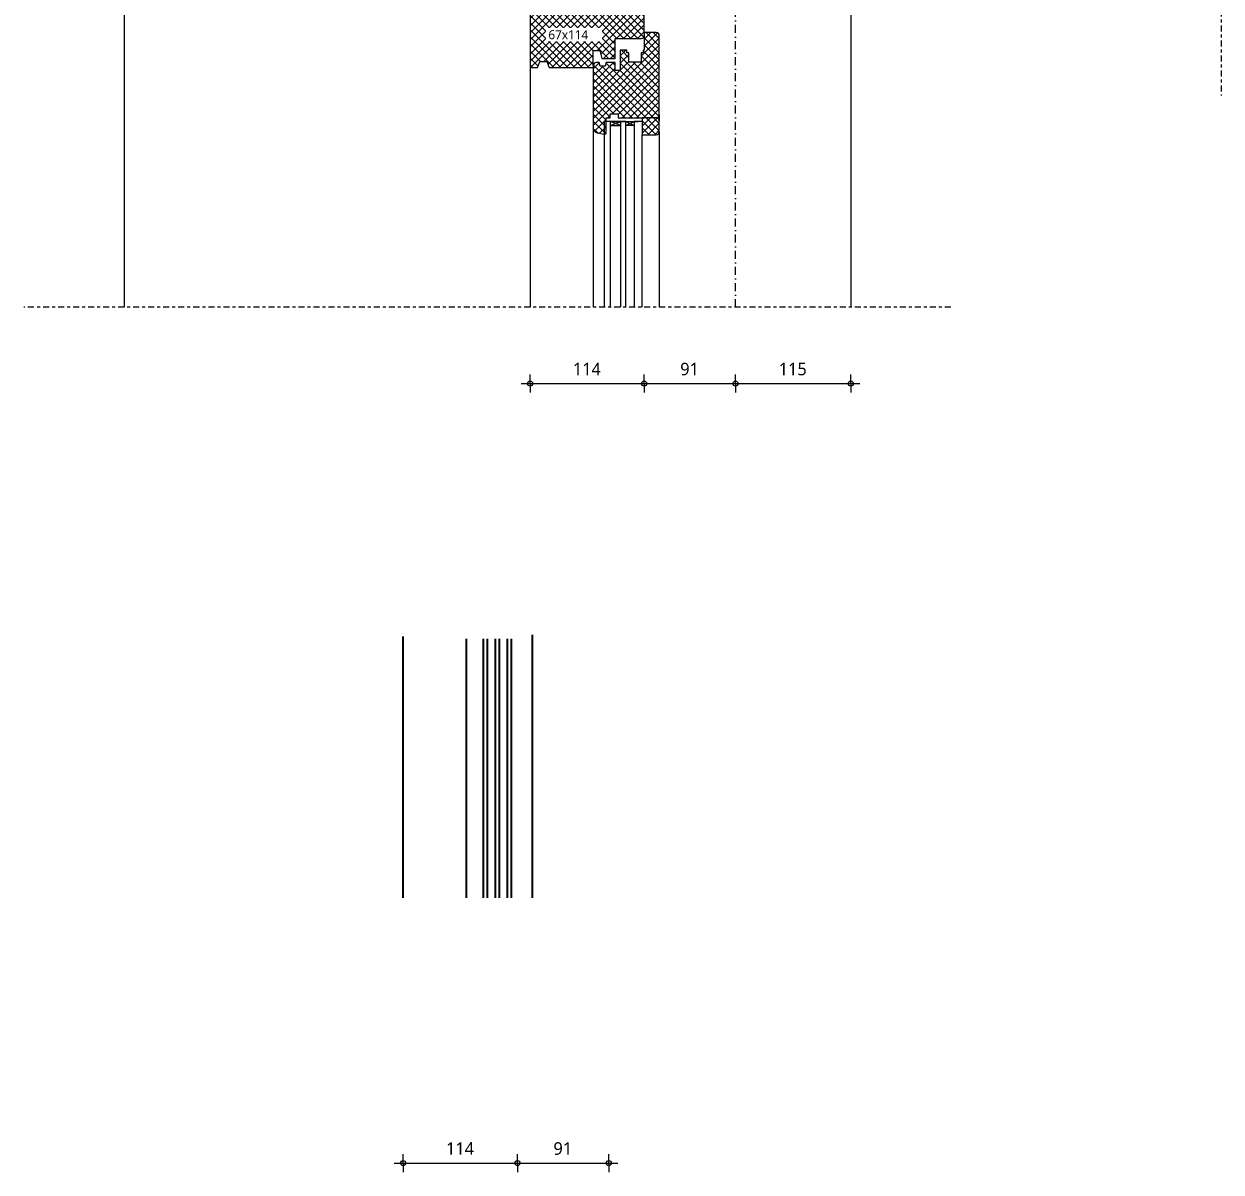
# Model space of a CAD drawing. Header units: millimetres. Extents: x -435 to 27166, y -19117 to 26500.
# Drawn here: x 7413 to 8608, y 11978 to 13124 of the extents above; entities that cross this region are included whole.
import ezdxf

# ---------------------------------------------------------------- set-up
doc = ezdxf.new("R2010")
doc.units = ezdxf.units.MM
doc.linetypes.add('MV_center', pattern=[15, 6, -3, 3, -3])
doc.linetypes.add('MV_stramien', pattern=[16, 8, -4, 0, -4])
for name, color, linetype, lineweight in [('A-ANNO-DIMS', 211, 'Continuous', 13), ('A-ANNO-DIMS-5', 211, 'Continuous', 13), ('A-DETL', 90, 'Continuous', 13), ('A-DETL-GENF', 92, 'Continuous', 18), ('G-ANNO-TEXT', 231, 'Continuous', 13)]:
    doc.layers.add(name, color=color, linetype=linetype, lineweight=lineweight)
doc.styles.add('Segoe UI_2', font='segoeui.ttf', dxfattribs={"height": 9})
doc.styles.add('Segoe UI_3', font='segoeui.ttf', dxfattribs={"height": 12.5})
doc.dimstyles.new('2_5_mm_4', dxfattribs={"dimscale": 304.8, "dimtxt": 13.092049, "dimasz": 0.016404, "dimexe": 0.029528, "dimexo": 0.0625, "dimgap": 0.014764, "dimtad": 1, "dimdec": 0, "dimzin": 0, "dimdsep": 46, "dimtxsty": 'Segoe UI_3', "dimblk1": 'DOTBLANK', "dimblk2": 'DOTBLANK', "dimsah": 1, "dimcen": 0.09, "dimdle": 0.029528, "dimazin": 0, "dimtfac": 1, "dimtdec": 4, "dimtix": 1, "dimtmove": 0, "dimatfit": 3, "dimfxl": 0.029528, "dimfxlon": 1, "dimtvp": 1, "dimtfill": 1, "dimtolj": 1, "dimtzin": 0, "dimarcsym": 2})
pattern_1 = [(45, (0, 0), (-3.5355339, 3.5355339), []), (135, (0, 0), (-3.5355339, -3.5355339), [])]

# ---------------------------------------------------------------- blocks, each defined once
blk = doc.blocks.new('31 driedubbel_glas - HR___-V90-Details Appartement')
at = {"layer": 'A-DETL-GENF', "lineweight": 13}
for p, q in [((265, 0), (79.8, 0)), ((265, -21.5), (265, 0)), ((265, -6), (79.8, -6)), ((261, -6), (261, -16.5)), ((261, -16.5), (265, -6)), ((261, -6), (265, -16.5)), ((79.8, -16.5), (265, -16.5)), ((79.8, -21.5), (265, -21.5)), ((265, -21.5), (261, -30)), ((261, -21.5), (265, -30)), ((261, -30), (261, -21.5)), ((265, -21.5), (265, -30)), ((265, -30), (79.8, -30)), ((265, -30), (261, -30)), ((265, -37.9), (265, -30)), ((79.8, -38), (251.9, -38))]:
    blk.add_line(p, q, dxfattribs=at)
blk = doc.blocks.new('NLRS_00_DI_maskeer - Type 1-4234977-Details Appartement')
at = {"layer": 'A-DETL-GENF', "linetype": 'MV_center'}
blk.add_line((-100, 0), (435, 0), dxfattribs=at)
blk = doc.blocks.new('NLRS_00_DI_maskeer - Type 1-4234979-Details Appartement')
at = {"layer": 'A-DETL-GENF', "linetype": 'MV_center'}
blk.add_line((-100, 0), (825, 0), dxfattribs=at)
blk = doc.blocks.new('DIMBLOCK374-Details Appartement')
at = {"layer": 'A-ANNO-DIMS-5'}
for p, q in [((7918.1, 12765.2), (7918.1, 12774.2)), ((8032.1, 12765.2), (8032.1, 12774.2)), ((7909.1, 12765.2), (8032.1, 12765.2)), ((7918.1, 12765.2), (7918.1, 12756.2)), ((8032.1, 12765.2), (8032.1, 12756.2))]:
    blk.add_line(p, q, dxfattribs=at)
for centre in [(7918.1, 12765.2), (8032.1, 12765.2)]:
    blk.add_circle(centre, 2.5, dxfattribs=at)
at = {"layer": 'A-ANNO-DIMS-5', "color": 0, "insert": (7960.8, 12786), "char_height": 12.5, "width": 34.277, "attachment_point": 1, "line_spacing_factor": 1.142579, "style": 'Segoe UI_3', "bg_fill": 3, "box_fill_scale": 1.25, "bg_fill_color": 9, "bg_fill_true_color": 13158600, "bg_fill_transparency": 0}
blk.add_mtext('114', dxfattribs=at)
blk = doc.blocks.new('_DotBlank')
at = {"color": 0, "linetype": 'ByBlock', "lineweight": -2}
blk.add_line((-0.5, 0), (-1, 0), dxfattribs=at)
blk.add_circle((0, 0), 0.5, dxfattribs=at)
blk = doc.blocks.new('DIMBLOCK375-Details Appartement')
at = {"layer": 'A-ANNO-DIMS-5'}
for p, q in [((8032.1, 12765.2), (8032.1, 12774.2)), ((8123.1, 12765.2), (8123.1, 12774.2)), ((8032.1, 12765.2), (8123.1, 12765.2)), ((8032.1, 12765.2), (8032.1, 12756.2)), ((8123.1, 12765.2), (8123.1, 12756.2))]:
    blk.add_line(p, q, dxfattribs=at)
for centre in [(8032.1, 12765.2), (8123.1, 12765.2)]:
    blk.add_circle(centre, 2.5, dxfattribs=at)
at = {"layer": 'A-ANNO-DIMS-5', "color": 0, "insert": (8068, 12786), "char_height": 12.5, "width": 22.852, "attachment_point": 1, "line_spacing_factor": 1.142579, "style": 'Segoe UI_3', "bg_fill": 3, "box_fill_scale": 1.25, "bg_fill_color": 9, "bg_fill_true_color": 13158600, "bg_fill_transparency": 0}
blk.add_mtext('91', dxfattribs=at)
blk = doc.blocks.new('DIMBLOCK376-Details Appartement')
at = {"layer": 'A-ANNO-DIMS-5'}
for p, q in [((8123.1, 12765.2), (8123.1, 12774.2)), ((8238.1, 12765.2), (8238.1, 12774.2)), ((8123.1, 12765.2), (8247.1, 12765.2)), ((8123.1, 12765.2), (8123.1, 12756.2)), ((8238.1, 12765.2), (8238.1, 12756.2))]:
    blk.add_line(p, q, dxfattribs=at)
for centre in [(8123.1, 12765.2), (8238.1, 12765.2)]:
    blk.add_circle(centre, 2.5, dxfattribs=at)
at = {"layer": 'A-ANNO-DIMS-5', "color": 0, "insert": (8166.3, 12786), "char_height": 12.5, "width": 34.277, "attachment_point": 1, "line_spacing_factor": 1.142579, "style": 'Segoe UI_3', "bg_fill": 3, "box_fill_scale": 1.25, "bg_fill_color": 9, "bg_fill_true_color": 13158600, "bg_fill_transparency": 0}
blk.add_mtext('115', dxfattribs=at)
blk = doc.blocks.new('DIMBLOCK414-Details Appartement')
at = {"layer": 'A-ANNO-DIMS-5'}
for p, q in [((7791.6, 11987.2), (7791.6, 11996.2)), ((7905.6, 11987.2), (7905.6, 11996.2)), ((7782.6, 11987.2), (7905.6, 11987.2)), ((7791.6, 11987.2), (7791.6, 11978.2)), ((7905.6, 11987.2), (7905.6, 11978.2))]:
    blk.add_line(p, q, dxfattribs=at)
for centre in [(7791.6, 11987.2), (7905.6, 11987.2)]:
    blk.add_circle(centre, 2.5, dxfattribs=at)
at = {"layer": 'A-ANNO-DIMS-5', "color": 0, "insert": (7834.3, 12008), "char_height": 12.5, "width": 34.277, "attachment_point": 1, "line_spacing_factor": 1.142579, "style": 'Segoe UI_3', "bg_fill": 3, "box_fill_scale": 1.25, "bg_fill_color": 9, "bg_fill_true_color": 13158600, "bg_fill_transparency": 0}
blk.add_mtext('114', dxfattribs=at)
blk = doc.blocks.new('DIMBLOCK415-Details Appartement')
at = {"layer": 'A-ANNO-DIMS-5'}
for p, q in [((7905.6, 11987.2), (7905.6, 11996.2)), ((7996.6, 11987.2), (7996.6, 11996.2)), ((7905.6, 11987.2), (8005.6, 11987.2)), ((7905.6, 11987.2), (7905.6, 11978.2)), ((7996.6, 11987.2), (7996.6, 11978.2))]:
    blk.add_line(p, q, dxfattribs=at)
for centre in [(7905.6, 11987.2), (7996.6, 11987.2)]:
    blk.add_circle(centre, 2.5, dxfattribs=at)
at = {"layer": 'A-ANNO-DIMS-5', "color": 0, "insert": (7941.5, 12008), "char_height": 12.5, "width": 22.852, "attachment_point": 1, "line_spacing_factor": 1.142579, "style": 'Segoe UI_3', "bg_fill": 3, "box_fill_scale": 1.25, "bg_fill_color": 9, "bg_fill_true_color": 13158600, "bg_fill_transparency": 0}
blk.add_mtext('91', dxfattribs=at)

msp = doc.modelspace()

# ---------------------------------------------------------------- hatches: boundary and pattern name
at = {"layer": 'A-DETL-GENF', "lineweight": 13}
h = msp.add_hatch(dxfattribs=at)
h.set_pattern_fill('FP_20', color=250, style=0, pattern_type=2)
h.set_pattern_definition(pattern_1)
h.paths.add_polyline_path([(7937.8, 13080.6), (7981.1, 13080.6), (7981.1, 13097.6), (7987.8, 13097.6), (7989.8, 13089.6), (8003.1, 13089.6), (8003.1, 13109.6), (8029.1, 13109.6), (8029.8, 13109.7), (8030.6, 13110), (8031.2, 13110.5), (8031.7, 13111.1), (8032, 13111.8), (8032.1, 13112.6), (8032.1, 13144.6), (8032, 13145.4), (8031.7, 13146.1), (8031.2, 13146.7), (8030.6, 13147.2), (8029.8, 13147.5), (8028.9, 13147.6), (8011.1, 13147.6), (8011.1, 13137.6), (8009.3, 13137.6), (8009.2, 13137), (8008.9, 13136.4), (8008.5, 13135.9), (8008, 13135.5), (8007.4, 13135.2), (8006.8, 13135.1), (8006.1, 13135.2), (8005.5, 13135.5), (8005, 13135.9), (8004.6, 13136.4), (8004.3, 13137), (8004.3, 13137.6), (7999.3, 13137.6), (7999.2, 13137), (7998.9, 13136.4), (7998.5, 13135.9), (7998, 13135.5), (7997.4, 13135.2), (7996.8, 13135.1), (7996.1, 13135.2), (7995.5, 13135.5), (7995, 13135.9), (7994.6, 13136.4), (7994.3, 13137), (7994.3, 13137.6), (7989.3, 13137.6), (7989.2, 13137), (7988.9, 13136.4), (7988.5, 13135.9), (7988, 13135.5), (7987.4, 13135.2), (7986.8, 13135.1), (7986.1, 13135.2), (7985.5, 13135.5), (7985, 13135.9), (7984.6, 13136.4), (7984.3, 13137), (7984.3, 13137.6), (7983.1, 13137.6), (7983.1, 13147.6), (7978.1, 13147.6), (7921.1, 13142.9), (7920.3, 13142.7), (7919.6, 13142.4), (7919, 13141.9), (7918.5, 13141.3), (7918.2, 13140.6), (7918.1, 13139.9), (7918.1, 13083.6), (7918.2, 13082.8), (7918.5, 13082.1), (7918.9, 13081.5), (7919.6, 13081), (7920.3, 13080.7), (7921.1, 13080.6), (7925.1, 13080.6), (7925.3, 13080.7), (7925.5, 13080.9), (7925.7, 13081.1), (7925.8, 13081.3), (7927.8, 13086.6), (7934.9, 13086.6), (7936.9, 13081.1), (7937.1, 13080.9), (7937.3, 13080.7), (7937.5, 13080.6)])
h = msp.add_hatch(dxfattribs=at)
h.set_pattern_fill('FP_20', color=250, style=0, pattern_type=2)
h.set_pattern_definition(pattern_1)
h.paths.add_polyline_path([(7992.6, 13014), (7993, 13014.1), (7993.4, 13014.2), (7993.6, 13014.4), (7993.9, 13014.8), (7994, 13015.1), (7994.1, 13015.5), (7994.1, 13030.6), (7998.1, 13030.6), (7998.1, 13034.6), (8006.1, 13034.6), (8006.1, 13030.6), (8044.1, 13030.6), (8044.8, 13030.7), (8045.6, 13031), (8046.2, 13031.5), (8046.7, 13032.1), (8047, 13032.8), (8047.1, 13033.6), (8047.1, 13112.6), (8047, 13113.4), (8046.7, 13114.1), (8046.2, 13114.7), (8045.6, 13115.2), (8044.8, 13115.5), (8044.1, 13115.6), (8032.1, 13115.6), (8032.1, 13097.9), (8031.1, 13097.9), (8031.1, 13095.4), (8029.1, 13095.4), (8029.1, 13086.1), (8016.8, 13086.1), (8016.8, 13095.4), (8014.8, 13095.4), (8014.8, 13097.9), (8008.1, 13097.9), (8008.1, 13077.6), (8003.1, 13077.6), (8003.1, 13085.6), (7994.1, 13085.6), (7993.1, 13082.1), (7988.1, 13082.1), (7987.2, 13085.6), (7984.1, 13085.6), (7983.3, 13085.5), (7982.6, 13085.2), (7981.9, 13084.7), (7981.5, 13084.1), (7981.2, 13083.4), (7981.1, 13082.6), (7981.1, 13020.5), (7981.2, 13019.4), (7981.6, 13018.3), (7982.2, 13017.4), (7983, 13016.6), (7983.9, 13016), (7985, 13015.6), (7992.2, 13014)])
h = msp.add_hatch(dxfattribs=at)
h.set_pattern_fill('FP_20', color=250, style=0, pattern_type=2)
h.set_pattern_definition(pattern_1)
h.paths.add_polyline_path([(8044.1, 13013.6), (8044.8, 13013.7), (8045.6, 13014), (8046.2, 13014.5), (8046.7, 13015.1), (8047, 13015.8), (8047.1, 13016.6), (8047.1, 13027.6), (8047, 13028.4), (8046.7, 13029.1), (8046.2, 13029.7), (8045.6, 13030.2), (8044.8, 13030.5), (8044.1, 13030.6), (8030.1, 13030.6), (8030.1, 13013.6)])

# ---------------------------------------------------------------- linework, layer by layer
at = {"layer": 'A-DETL', "linetype": 'MV_stramien', "lineweight": 18}
msp.add_line((8123.1, 12841.5), (8123.1, 13401.6), dxfattribs=at)
at = {"layer": 'A-DETL'}
for p, q in [((7513.1, 13157.6), (7513.1, 12841.5)), ((8238.1, 13148.6), (8238.1, 12841.5)), ((7918.1, 13083.6), (7918.1, 12841.5)), ((8047.1, 13033.6), (8047.1, 13027.6)), ((7998.1, 13026.7), (8026.1, 13026.7)), ((7981.1, 13020.5), (7981.1, 12841.5)), ((8047.1, 13016.6), (8047.1, 12841.5))]:
    msp.add_line(p, q, dxfattribs=at)
at = {"layer": 'A-DETL', "lineweight": 18}
for p, q in [((7918.1, 13139.9), (7918.1, 13083.6)), ((8032.1, 13115.6), (8032.1, 13136.7)), ((8003.1, 13089.6), (8003.1, 13109.6)), ((8003.1, 13109.6), (8029.1, 13109.6)), ((8032.1, 13115.6), (8032.1, 13097.9)), ((8044.1, 13115.6), (8032.1, 13115.6)), ((8047.1, 13033.6), (8047.1, 13112.6)), ((7981.1, 13082.6), (7981.1, 13097.6)), ((7981.1, 13097.6), (7987.8, 13097.6)), ((7987.8, 13097.6), (7989.8, 13089.6)), ((8014.8, 13097.9), (8008.1, 13097.9)), ((8008.1, 13097.9), (8008.1, 13077.6)), ((8014.8, 13095.4), (8014.8, 13097.9)), ((8016.8, 13095.4), (8014.8, 13095.4)), ((8016.8, 13086.1), (8016.8, 13095.4)), ((8031.1, 13095.4), (8029.1, 13095.4)), ((8029.1, 13095.4), (8029.1, 13086.1)), ((8032.1, 13097.9), (8031.1, 13097.9)), ((8031.1, 13097.9), (8031.1, 13095.4)), ((7925.8, 13081.3), (7927.8, 13086.6)), ((7927.8, 13086.6), (7934.9, 13086.6)), ((7934.9, 13086.6), (7936.8, 13081.3)), ((7981.1, 13082.6), (7981.1, 13020.5)), ((7987.2, 13085.6), (7984.1, 13085.6)), ((7988.1, 13082.1), (7987.2, 13085.6)), ((7993.1, 13082.1), (7988.1, 13082.1)), ((7989.8, 13089.6), (8003.1, 13089.6)), ((7994.1, 13085.6), (7993.1, 13082.1)), ((8003.1, 13085.6), (7994.1, 13085.6)), ((8003.1, 13077.6), (8003.1, 13085.6)), ((8029.1, 13086.1), (8016.8, 13086.1)), ((7921.1, 13080.6), (7924.9, 13080.6)), ((7937.8, 13080.6), (7981.1, 13080.6)), ((8008.1, 13077.6), (8003.1, 13077.6)), ((7998.1, 13030.6), (7998.1, 13034.6)), ((7998.1, 13034.6), (8006.1, 13034.6)), ((8006.1, 13034.6), (8006.1, 13030.6)), ((7994.1, 13015.5), (7994.1, 13030.6)), ((7994.1, 13030.6), (7998.1, 13030.6)), ((8006.1, 13030.6), (8030.1, 13030.6)), ((8030.1, 13030.6), (8030.1, 13013.6)), ((8044.1, 13030.6), (8030.1, 13030.6)), ((8047.1, 13016.6), (8047.1, 13027.6)), ((7985, 13015.6), (7992.2, 13014)), ((8030.1, 13013.6), (8044.1, 13013.6))]:
    msp.add_line(p, q, dxfattribs=at)
at = {"layer": 'A-DETL', "lineweight": 25}
for p, q in [((7791.6, 12252), (7791.6, 12512.7)), ((7854.6, 12252), (7854.6, 12510.4)), ((7871.6, 12252), (7871.6, 12510.4)), ((7875.6, 12252), (7875.6, 12510.4)), ((7883.6, 12252), (7883.6, 12510.4)), ((7887.6, 12252), (7887.6, 12510.4)), ((7895.6, 12252), (7895.6, 12510.4)), ((7899.6, 12252), (7899.6, 12510.4)), ((7920.6, 12252), (7920.6, 12514.3))]:
    msp.add_line(p, q, dxfattribs=at)
at = {"layer": 'A-DETL', "lineweight": 18}
for centre, radius, start, end in [((8029.1, 13112.6), 3, 270, 0), ((8044.1, 13112.6), 3, 0, 90), ((7921.1, 13083.6), 3, 180, 270), ((7924.9, 13081.6), 1, 270, 340), ((7937.8, 13081.6), 1, 200, 270), ((7984.1, 13082.6), 3, 90, 180), ((8044.1, 13033.6), 3, 270, 0), ((8044.1, 13027.6), 3, 0, 90), ((7986.1, 13020.5), 5, 180, 257.5), ((7992.6, 13015.5), 1.5, 257.5, 0), ((8044.1, 13016.6), 3, 270, 0)]:
    msp.add_arc(centre, radius, start, end, dxfattribs=at)

# ---------------------------------------------------------------- block references
at = {"layer": 'A-DETL-GENF', "linetype": 'MV_center'}
for name, p, rotation in [('NLRS_00_DI_maskeer - Type 1-4234977-Details Appartement', (8607.7, 13487.6), 270), ('NLRS_00_DI_maskeer - Type 1-4234979-Details Appartement', (8238.1, 12841.5), 180)]:
    msp.add_blockref(name, p, dxfattribs=dict(at, rotation=rotation))
at = {"layer": 'A-DETL-GENF', "lineweight": 13, "rotation": 89.99999999999991}
msp.add_blockref('31 driedubbel_glas - HR___-V90-Details Appartement', (7992.1, 12761.7), dxfattribs=at)

# ---------------------------------------------------------------- dimensions: what is measured, and where the dimension line sits
at = {"layer": 'A-ANNO-DIMS'}
for base, p1, p2, override, picture, middle in [((8032.1, 12765.2), (7918.1, 12774.2), (8032.1, 12774.2), {"dimpost": '<>', "dimfxl": 114}, 'DIMBLOCK374-Details Appartement', (7975.1, 12776)), ((7905.6, 11987.2), (7791.6, 11996.2), (7905.6, 11978.2), {"dimpost": '<>', "dimfxl": 115.412304}, 'DIMBLOCK414-Details Appartement', (7848.6, 11998.1))]:
    dim = msp.add_linear_dim(base=base, p1=p1, p2=p2, dimstyle='2_5_mm_4', override=override, dxfattribs=at)
    dim.commit()
    dim.dimension.update_dxf_attribs({"geometry": picture, "text_midpoint": middle})

# ---------------------------------------------------------------- next in the draw order: texts
at = {"layer": 'G-ANNO-TEXT', "color": 7, "insert": (7936.4, 13117.9), "char_height": 9, "width": 51.308, "attachment_point": 1, "style": 'Segoe UI_2', "bg_fill": 3, "box_fill_scale": 1.25, "bg_fill_color": 9, "bg_fill_true_color": 13158600, "bg_fill_transparency": 0}
msp.add_mtext('67x114', dxfattribs=at)

# ---------------------------------------------------------------- next in the draw order: dimensions: what is measured, and where the dimension line sits
at = {"layer": 'A-ANNO-DIMS'}
for base, p1, p2, override, picture, middle in [((8123.1, 12765.2), (8032.1, 12774.2), (8123.1, 12774.2), {"dimpost": '<>', "dimfxl": 91}, 'DIMBLOCK375-Details Appartement', (8077.6, 12776.2)), ((7996.6, 11987.2), (7905.6, 11978.2), (7996.6, 11996.2), {"dimpost": '<>', "dimfxl": 92.763139}, 'DIMBLOCK415-Details Appartement', (7951.1, 11998.2))]:
    dim = msp.add_linear_dim(base=base, p1=p1, p2=p2, dimstyle='2_5_mm_4', override=override, dxfattribs=at)
    dim.commit()
    dim.dimension.update_dxf_attribs({"geometry": picture, "text_midpoint": middle})

# ---------------------------------------------------------------- next in the draw order: dimensions: what is measured, and where the dimension line sits
dim = msp.add_linear_dim(base=(8238.1, 12765.2), p1=(8123.1, 12774.2), p2=(8238.1, 12774.2), dimstyle='2_5_mm_4', override={"dimpost": '<>', "dimfxl": 115}, dxfattribs=at)
dim.commit()
dim.dimension.update_dxf_attribs({"geometry": 'DIMBLOCK376-Details Appartement', "text_midpoint": (8180.6, 12776.2)})

doc.saveas('drawing.dxf')
